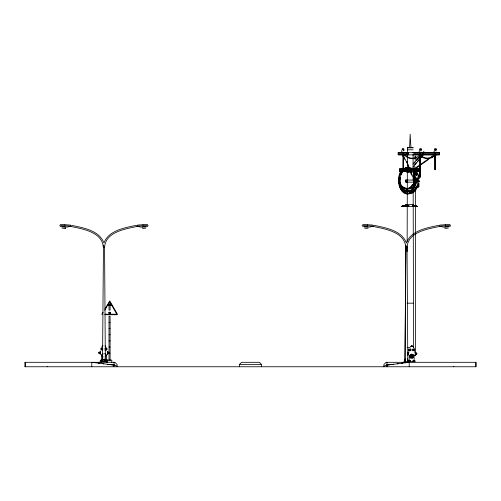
<?xml version="1.0" encoding="UTF-8"?>
<svg xmlns="http://www.w3.org/2000/svg" width="501" height="501" viewBox="0 0 501 501"><rect width="100%" height="100%" fill="white"/><g stroke="black" fill="none" stroke-linecap="round" stroke-linejoin="round"><path stroke-width="0.75" d="M109.024 360.795L109.024 316.237L110.088 316.237L110.088 360.795M403.073 155.197L403.073 168.067M403.292 155.197L403.249 168.054M403.474 155.21L403.474 168.054M419.97 161.886L419.97 155.241L419.97 156.713M420.145 161.904L420.145 155.26M420.189 161.886L420.189 155.241M420.37 161.904L420.37 155.26M434.862 155.197L434.868 169.695L435.25 169.614M435.037 159.625L435.037 155.21M435.081 155.197L435.162 169.745L435.263 155.21M407.131 251.577L407.144 246.104M407.156 241.413L407.25 206.224M407.257 204.659L407.313 181.982M407.319 180.423L407.338 171.818M407.351 167.91L407.388 154.615M407.388 153.049L407.407 147.576L413.056 147.576M102.536 360.795L103.469 245.039M105.342 360.795L104.571 247.594C105.185 232.276 124.611 229.038 136.466 226.596M407.801 360.795L407.031 247.594C407.645 232.276 427.071 229.038 438.926 226.596M429.138 158.623C429.658 157.546 429.739 159.537 429.138 158.548M409.605 147.576L410.169 134.243L410.939 147.576M64.854 225.174L64.867 224.855M367.314 225.174L367.333 224.855M415.11 183.498C416.475 181.706 413.757 177.893 415.06 176.715M407.1 153.425L407.056 153.751M407.607 153.694L407.313 153.625M407.726 154.051C408.503 154.195 407.589 154.859 407.833 153.694C407.745 152.135 408.591 154.039 407.426 153.431L407.463 153.763L407.557 153.431M408.052 152.955L407.92 153.563L407.3 153.106M408.052 154.452C407.338 153.989 408.791 153.788 407.426 153.957L407.338 153.694M408.052 153.845L407.708 154.114M408.033 171.323C407.57 171.43 408.209 171.461 407.883 171.768M407.689 171.461L408.014 171.768M407.795 171.004L407.933 171.423M402.929 155.667C404.858 154.909 402.128 156.143 403.631 155.41C404.37 155.003 402.51 156.043 403.061 155.717C403.793 155.792 404.006 154.584 403.48 155.667M416.525 178.788L416.268 181.75L415.686 183.109M417.114 178.744L416.845 181.894L415.598 184.788L413.525 187.105M420.571 155.454L420.683 154.828M420.571 154.909L420.101 155.379L419.512 154.928M403.787 154.928C403.568 155.498 404.094 155.442 402.679 155.078M405.929 245.039L404.996 360.795L405.766 247.594C405.152 232.276 385.726 229.038 373.871 226.596M419.494 154.771L419.587 155.041M434.618 155.348C434.962 155.586 435.093 155.968 434.599 155.21M415.154 159.857L414.978 156.118M420.633 154.972L420.608 155.316C420.708 152.974 418.867 155.366 419.544 155.185M93.988 362.586L95.09 362.724M98.403 363.144L99.505 363.281M102.811 363.695L103.914 363.832M107.22 364.246L108.329 364.384M111.635 364.797L112.738 364.935M113.934 365.085L113.721 366.751L114.021 365.091M403.737 155.329C404.482 153.757 401.777 154.045 402.817 155.36M434.536 155.442C434.549 155.824 436.978 154.076 434.561 154.346C434.286 155.723 435.814 156.343 434.467 155.041A0.626 0.62 63.7 0 0 434.473 155.316L434.63 155.542M420.633 155.116L420.683 154.928M419.97 176.383L419.97 158.93M403.587 155.567L403.731 155.116L403.574 155.548M401.063 188.313C398.101 185.094 401.407 168.925 399.71 183.51M399.692 180.141L400.055 176.734M400.299 177.698C400.124 177.636 399.942 177.579 399.754 177.542C394.387 191.376 413.638 202.078 417.803 185.138M398.533 180.097L399.873 174.361L400.95 172.187M405.879 160.12C405.566 161.61 404.595 157.032 403.468 156.018M399.197 180.147L399.98 176.847L400.324 176.828M408.171 171.311L407.964 171.499M400.731 174.567L401.276 173.208M101.609 347.437L102.104 346.341L103.049 345.79M407.614 153.957L407.614 153.431M400.587 175.212L401.376 172.977M416.037 188.313L417.233 184.963L417.496 181.318L416.782 177.705L417.32 177.542L418.078 181.262M400.23 173.002L400.737 171.718M413.381 168.461C413.45 170.234 414.928 167.678 413.381 168.461L413.381 186.691M400.236 174.987L402.284 171.085M400.787 175.231L403.023 171.123M414.145 177.698C414.289 177.586 414.496 177.561 414.671 177.542C416.525 183.485 414.546 193.211 407.169 194.05C402.585 193.824 400.023 189.14 399.222 185.132M418.517 183.479C416.707 192.935 402.04 193.492 399.748 184.086M102.016 361.353L102.993 359.073L102.987 361.353M102.11 360.87L102.987 359.073L102.11 361.353M404.57 361.353L405.447 359.073L404.476 361.353M102.016 360.87L102.899 359.073L102.893 361.353M401.489 151.552L401.977 151.064L401.808 150.313M419.049 151.552L419.537 151.064L419.375 150.313M433.941 151.552L434.43 151.064L434.267 150.313M405.159 359.674L404.57 360.87M400.631 171.705C396.667 178.394 398.132 189.904 406.969 191.426M400.224 173.828L401.126 172.018M60.126 226.621L67.184 227.072L70.923 226.17L70.434 225.081L60.264 224.423M362.586 226.621L369.644 227.072L373.383 226.17L372.894 225.081L362.724 224.423M70.791 226.446L70.954 226.17L59.638 225.437M373.251 226.446L373.414 226.17L362.098 225.437M103.031 312.248L101.903 314.208L102.098 314.734M104.909 308.979L109.788 300.976L117.459 314.271L117.146 314.734L105.104 314.734M104.784 310.263L109.681 301.734L116.827 314.202L104.784 314.202M407.144 154.915L407.156 152.692M407.319 154.915L407.326 152.692M413.513 188.332C412.279 190.906 410.181 193.198 407.169 193.323M401.545 172.526L402.328 171.373M403.023 206.036L401.476 206.587C409.762 206.299 408.328 204.283 401.464 206.556M412.379 184.487C411.02 187.186 407.908 189.353 405.04 188.219M412.899 184.769C411.59 187.142 409.311 189.034 406.518 189.127M414.051 186.554C412.68 189.359 409.204 191.908 406.236 190.837M416.043 188.307L414.039 190.987L411.453 192.722L409.273 193.173M407.92 154.452L408.127 154.076L407.764 154.014M407.632 171.142L407.307 171.129L407.67 171.104M401.501 172.544L402.954 170.822M412.937 164.103L421.028 154.665M423.558 151.715L424.529 152.554L423.79 151.947M413.676 163.739L415.191 161.973M416.206 160.79L420.251 156.074M414.722 164.641L416.237 162.869M417.759 161.103L419.274 159.331M420.79 157.558L421.798 156.381M412.874 167.146L423.502 154.74M409.223 351.959L408.302 352.14M417.765 186.886L415.435 189.497L412.392 191.194L408.998 191.777M413.25 182.151L405.666 182.151L405.353 180.385L405.71 180.047M239.384 366.757L239.384 364.534L241.607 362.311L259.393 362.311L261.616 364.534L261.616 366.757M383.879 366.757L383.879 364.534L386.102 362.311L475.95 362.311L475.95 366.757L25.05 366.757M407.72 171.311L408.033 171.599M407.463 191.764C414.502 191.883 417.934 181.249 415.003 176.828M420.464 155.542L419.706 155.573L420.489 155.573M404.038 206.562L405.008 205.767M434.724 155.642L435.269 155.667M402.817 154.59L402.698 154.966L403.061 154.446M413.538 168.749L413.381 169.357M409.048 205.523L409.048 205.905M416.594 167.891L428.549 159.456M428.286 158.967L415.185 168.167M408.071 154.283L407.92 153.845M433.409 155.548L430.678 157.402M432.808 156.638L433.772 155.974M404.351 206.036L403.123 206.587L404.307 205.748M403.105 206.556L404.282 205.754M430.935 157.903L432.325 156.97M419.882 155.047C415.868 158.967 409.292 159.537 405.328 155.153L404.764 155.467C408.052 158.648 413.012 159.888 417.12 157.552M434.937 154.897C430.916 158.817 424.347 159.387 420.383 155.003M434.931 155.567C430.91 159.237 424.397 159.825 420.414 155.73M400.03 177.698L399.804 177.567M413.162 186.648C408.403 190.605 400.643 187.712 399.328 181.75M413.507 187.111C408.434 191.332 400.167 188.238 398.752 181.894M404.057 206.587L405.127 206.03M383.879 366.312L386.102 365.204L409.217 362.311L409.217 366.757M407.025 205.491L407.044 205.93M403.117 206.587L404.376 206.03M416.356 175.713C415.579 176.565 416.801 172.501 414.966 171.705M412.21 358.152L412.724 357.958M434.849 155.705L435.263 155.648M65.08 228.268L65.75 228.03L64.31 228.393L61.955 228.036M368.21 228.03L366.77 228.393L364.415 228.036M413.068 175.782L413.532 175.719M145.923 228.036L143.568 228.393L142.121 228.03M448.382 228.036L446.028 228.393L444.581 228.03M408.052 153.4L407.92 152.955M406.562 189.134C404.251 188.996 401.815 187.556 400.643 185.345M407.513 191.777C404.883 191.601 402.034 189.973 400.769 187.387M405.347 168.098L407.169 167.772L408.991 168.098M404.883 168.035L408.24 168.035M405.628 168.067L409.398 168.067M420.101 155.717L419.832 155.642M406.411 168.098L408.547 167.772L410.688 168.098M136.31 225.337C124.724 227.786 108.604 230.341 103.939 242.991C99.273 230.341 83.153 227.786 71.562 225.337M438.77 225.337C427.184 227.786 411.064 230.341 406.399 242.991C401.733 230.341 385.613 227.786 374.028 225.337M403.361 155.567L402.597 154.984M420.258 155.567L419.944 155.567M435.15 155.567L434.837 155.567M405.71 168.035L409.881 168.035M406.655 168.067L411.346 168.067M145.797 226.665L144.238 226.815M448.257 226.665L446.698 226.815M405.747 205.592L403.499 205.748L402.109 206.556L405.766 205.974M147.607 224.423L137.418 225.081L136.923 226.17L140.693 227.072L147.751 226.621M148.24 225.437L136.923 226.17L137.117 226.458M450.067 224.423L439.878 225.081L439.383 226.17L443.153 227.072L450.211 226.621M450.7 225.437L439.383 226.17L439.577 226.458M405.528 205.579L402.704 205.748L401.138 206.556L405.547 205.967M142.672 226.903L143.424 226.865M445.132 226.903L445.89 226.865M414.797 152.767L415.467 152.767M407.263 147.839L413.181 147.839M402.14 149.073L403.931 149.073M419.7 149.073L421.491 149.073M434.592 149.073L436.384 149.073M402.14 149.098L403.931 149.098M419.7 149.098L421.491 149.098M434.592 149.098L436.39 149.098M402.209 149.192L403.862 149.192M419.769 149.192L421.429 149.192M434.661 149.192L436.321 149.192M407.263 149.799L413.181 149.799M401.658 152.254L404.413 152.254M419.218 152.254L421.98 152.254M434.11 152.254L436.872 152.254M398.214 152.511L407.563 152.511M413.018 152.511L439.502 152.511M402.059 152.561L404.013 152.561M419.619 152.561L421.573 152.561M434.511 152.561L436.465 152.561M398.214 152.692L439.502 152.692M398.214 152.911L407.563 152.911M413.018 152.911L439.502 152.911M398.214 153.068L406.787 153.068M413.795 153.068L439.502 153.068M407.15 153.425L407.15 153.951M407.1 153.951L406.843 153.726M398.214 154.408L406.787 154.408M413.795 154.408L419.249 154.408M420.809 154.408L439.502 154.408M398.214 154.527L406.787 154.527M413.795 154.527L419.249 154.527M420.809 154.527L439.502 154.527M398.214 154.746L407.563 154.746M413.018 154.746L419.249 154.746M420.809 154.746L434.054 154.746M435.607 154.746L439.502 154.746M419.249 154.928L398.214 154.828L398.214 152.561M420.809 154.828L434.054 154.928M435.607 154.928L439.502 154.828L439.502 152.561M399.56 168.956L413.325 168.956M414.853 168.956L420.207 168.956M399.56 169.1L420.207 169.1M399.56 169.138L420.207 169.138M399.56 169.363L410.263 169.363M411.797 169.363L420.207 169.363M399.56 169.52L410.263 169.52M411.797 169.52L420.207 169.52M399.56 170.854L420.207 170.854M399.56 170.979L420.207 170.979M399.56 171.198L411.797 171.198M414.089 171.198L420.207 171.198M411.797 171.279L399.56 171.279L399.56 169.012M414.089 171.279L420.207 171.279M399.56 171.38L411.797 171.38M414.089 171.38L420.207 171.38M406.825 172.225L412.573 172.225M414.941 175.037L418.717 175.037L418.717 187.242L413.425 187.242L413.45 168.374M418.51 175.719L418.917 175.719L418.917 178.819M418.51 177.028L418.917 177.028M418.51 177.435L418.917 177.435M418.51 177.842L418.917 177.842M418.51 178.25L418.917 178.25M418.51 178.45L418.917 178.45M405.685 180.047L413.363 180.047M405.353 180.385L405.378 181.569M418.917 181.036L419.324 181.437L418.917 181.443M418.51 186.566L418.917 186.566L418.917 183.466M413.419 204.502L405.741 204.502L405.415 204.834L405.729 206.6L413.419 206.6M405.415 206.024L405.754 206.6M407.106 303.186L413.463 303.186L413.463 347.644M108.83 312.267L110.301 312.267L110.301 313.375L108.83 313.375L108.899 312.267M109.024 322.393L110.088 322.393M109.024 328.556L110.088 328.556M109.024 334.712L110.088 334.712M109.024 340.874L110.088 340.874M411.39 345.571L411.947 345.571M411.114 346.241L412.223 346.241M410.776 346.354L412.555 346.354M410.776 346.573L412.555 346.573M109.024 347.03L110.088 347.03M407.332 347.644L410.231 347.644M100.883 349.128L102.893 349.128M104.985 349.128L106.995 349.128M408.609 349.911L414.728 349.911M99.236 352.491L98.791 352.491L98.791 353.261L99.236 353.261M108.667 352.491L109.112 352.491L109.112 353.261L108.667 353.261M98.791 352.873L99.236 352.873M108.667 352.873L109.112 352.873M109.024 353.192L110.07 353.192M416.394 353.274L416.838 353.274L416.838 354.044L416.394 354.044M416.394 353.656L416.838 353.656M414.108 355.247L415.504 355.247M407.438 361.353L407.344 359.073L408.321 361.353M105.047 359.962L105.717 359.962L105.047 360.238M107.346 360.087L111.792 360.087L111.792 362.311M102.423 360.908L100.156 360.908L100.156 362.016L101.672 362.016M105.448 360.908L107.715 360.908L107.715 362.016L106.206 362.016M407.344 359.073L408.321 360.87L407.438 359.073M101.384 361.353L106.494 361.353M403.844 361.353L408.954 361.353M408.534 361.691L415.448 361.691M25.05 362.311L114.898 362.311L117.121 364.534L117.121 366.757M108.611 364.534L114.015 364.534M239.384 364.534L261.616 364.534M386.985 364.534L392.389 364.534M413.162 205.967L415.949 206.036L417.558 206.587L416.005 205.748L413.187 205.579M412.267 205.955L415.229 206.036L416.657 206.587L415.298 205.754L412.279 205.542M367.671 226.903L364.546 226.665M65.211 226.903L62.086 226.665M415.323 176.696L414.734 176.847M399.936 176.847L399.353 176.703M415.035 352.14L414.114 351.959M71.411 226.596C83.26 229.038 102.718 232.276 103.3 247.607M407.827 193.173L405.647 192.722L403.061 190.987L401.057 188.307M404.282 188.057C401.934 186.954 400.431 184.393 399.804 181.757M404.952 190.562L403.286 189.384M399.485 175.763L399.56 175.782M406.549 193.173L404.689 192.722L403.624 191.864M105.028 345.815L106.262 347.437M417.22 206.587L415.736 205.754M410.613 357.958L411.127 358.152M402.979 155.373L402.672 155.116L403.061 155.504M117.121 366.312L114.898 365.204L91.783 362.311L91.783 366.757M412.736 354.27L413.187 354.614M105.01 353.487L105.454 353.831M412.749 176.477C409.067 172.338 409.311 166.05 406.167 161.479M413.338 346.93L413.995 348.22M415.047 170.822L417.508 174.58M402.309 188.401L400.556 185.326M414.459 170.584L416.863 174.987M400.825 188.332L401.852 189.948M412.166 174.974L406.643 161.19M404.489 159.093L402.81 155.93M417.051 172.187L418.128 174.361M414.471 172.018L415.367 173.828M105.861 361.353L104.884 359.073L104.884 361.353M105.767 360.87L104.884 359.073L105.767 361.353M105.861 360.87L104.978 359.073L104.978 361.353M415.392 172.995L416.312 175.231M407.275 172.225L406.9 171.611L407.106 172.225M415.962 158.936L415.673 156.112M419.556 154.972L419.594 155.316M407.012 362.586L405.91 362.724M402.597 363.144L401.495 363.281M398.189 363.695L397.086 363.832M393.78 364.246L392.671 364.384M389.365 364.797L388.262 364.935M387.066 365.085L387.192 366.757L386.979 365.091M415.147 170.91L415.298 172.632M399.134 179.527L399.429 182.809M399.598 178.782L399.873 182.827M445.464 224.855L445.483 225.174M143.004 224.855L143.017 225.174M419.97 167.321L420.051 177.135L420.145 158.21M407.006 246.386L407.031 247.594M104.546 246.386L104.571 247.594M414.797 166.182L414.815 167.854M413.075 154.615L413.112 169.47M413.131 176.509L413.143 180.423M413.15 184.33L413.463 303.186M475.906 362.311L475.906 366.757M453.762 366.312L453.762 366.757M420.37 158.21L420.295 177.129L420.189 158.191M419.531 181.093L419.531 181.412M419.124 181.036L419.124 181.443M416.375 352.879L416.375 354.439M416.275 352.879L416.275 354.439M415.504 187.098L415.504 352.122M415.492 352.441L415.492 354.871M415.454 352.303L415.454 355.015M415.329 352.303L415.329 355.015M415.266 352.441L415.266 354.871M414.127 168.468L414.127 186.704M414.058 169.006L414.058 186.792M414.114 355.353L414.114 360.97M413.97 169.075L413.97 186.86M413.87 169.119L413.87 186.904M413.757 169.131L413.757 186.917M413.644 169.119L413.644 186.904M413.538 168.305L413.544 186.854M412.11 346.241L412.11 345.796L411.221 345.796L411.221 346.241M411.891 345.796L411.891 346.241M411.446 345.796L411.446 346.241M409.223 355.353L409.223 360.97M408.196 152.692L408.196 154.915M408.227 360.87L408.227 361.353M408.158 170.747L408.158 172.225M408.071 352.441L408.071 354.871M408.008 352.303L408.008 355.015M407.883 352.303L407.883 355.015M407.845 352.441L407.845 354.871M407.044 180.047L407.044 182.151M407.106 204.502L407.106 206.6M406.994 180.047L406.994 182.151M406.01 204.502L406.035 206.6M405.979 180.047L405.948 182.151M405.447 359.073L405.353 361.353M403.292 159.612L403.299 168.067M386.985 362.311L386.985 365.279M114.015 362.311L114.015 365.279M110.301 304.476L110.301 305.591M110.233 304.476L110.233 305.591M110.233 312.267L110.233 313.375M108.83 304.476L108.83 305.591M108.648 352.097L108.648 353.656M108.542 352.097L108.542 353.656M107.721 351.52L107.721 354.232M107.596 351.52L107.596 354.232M107.533 351.658L107.533 354.088M106.381 354.57L106.381 360.181M101.49 354.57L101.49 360.181M100.281 351.52L100.281 354.232M100.15 351.52L100.15 354.232M99.355 352.097L99.355 353.656M99.248 352.097L99.248 353.656M47.238 366.312L47.238 366.757M25.182 362.311L25.182 366.757M25.094 362.311L25.094 366.757M413.281 356.562A1.666 1.666 0 0 1 413.112 356.969M412.505 357.576A1.666 1.666 0 0 1 412.098 357.745M411.24 357.745A1.666 1.666 0 0 1 410.833 357.576M410.488 357.313A1.666 1.666 0 0 1 410.225 356.969M410.056 356.562A1.666 1.666 0 0 1 410.056 355.704M410.225 355.297A1.666 1.666 0 0 1 411.24 354.52M412.505 354.689A1.666 1.666 0 0 1 412.849 354.952M413.112 355.297A1.666 1.666 0 0 1 413.338 356.13M105.116 354.169A1.666 1.666 0 0 1 105.379 356.186M103.106 356.793A1.666 1.666 0 0 1 102.761 356.53M102.492 356.186A1.666 1.666 0 0 1 103.106 353.906M104.941 353.618A1.998 1.998 0 0 1 104.941 357.081M102.937 357.081A1.998 1.998 0 0 1 102.937 353.618M420.527 154.264A0.858 0.852 0 0 1 420.752 155.548A0.858 0.852 0 0 1 419.443 155.548A0.858 0.852 0 0 1 419.669 154.264M404.057 155.003A0.858 0.852 0 0 1 403.28 155.849A0.858 0.852 0 0 1 402.359 155.147A0.858 0.852 0 0 1 402.986 154.176M403.631 154.264A0.858 0.852 0 0 1 403.944 154.577M435.212 154.176A0.858 0.852 0 0 1 435.832 155.147A0.858 0.852 0 0 1 434.918 155.849A0.858 0.852 0 0 1 434.135 155.003M434.248 154.577A0.858 0.852 0 0 1 434.567 154.264M109.024 303.919L109.024 310.075L110.088 310.075L110.088 303.919L109.024 303.919M407.401 205.654L407.614 205.905L407.401 205.654M408.058 205.654L408.421 205.823L408.058 205.654M403.505 150.344L403.938 150.457L403.505 150.344M419.757 154.703L420.189 154.815L419.782 154.646M420.721 150.344L421.153 150.457L420.721 150.344M434.655 154.703L435.081 154.815L434.655 154.703M435.62 150.344L436.045 150.457L435.62 150.344M422.612 154.108L422.932 154.627L422.612 154.108M423.188 153.469L423.495 153.995L423.188 153.469M411.446 355.748L411.221 356.13L411.891 356.518L411.891 355.748L411.446 355.748M418.034 176.84L418.661 176.696L418.034 176.84M111.128 304.476L108.009 304.476L108.009 305.591L111.128 305.591L111.128 304.476M101.384 348.239L100.958 348.458L101.384 348.239M102.768 348.239L102.342 348.458L102.768 348.239M105.536 348.239L105.11 348.458L105.536 348.239M106.92 348.239L106.494 348.458L106.92 348.239M409.11 349.022L408.691 349.241L409.11 349.022M410.494 349.022L410.075 349.241L410.494 349.022M413.262 349.022L412.843 349.241L413.262 349.022M414.646 349.022L414.227 349.241L414.646 349.022M101.384 349.792L100.958 350.017L101.384 349.792M102.768 349.792L102.342 350.017L102.768 349.792M105.536 349.792L105.11 350.017L105.536 349.792M106.92 349.792L106.494 350.017L106.92 349.792M409.11 350.575L408.691 350.8L409.11 350.575M410.494 350.575L410.075 350.8L410.494 350.575M413.262 350.575L412.843 350.8L413.262 350.575M414.646 350.575L414.227 350.8L414.646 350.575M101.384 359.962L100.714 360.238L101.384 359.962M102.824 359.962L102.16 360.238L102.824 359.962M107.164 359.962L106.494 360.238L107.164 359.962M409.11 360.745L408.447 361.021L409.11 360.745M410.557 360.745L409.893 361.021L410.557 360.745M413.444 360.745L412.78 361.021L413.444 360.745M414.891 360.745L414.227 361.021L414.891 360.745M410.256 357.545A1.998 1.998 0 0 0 413.601 356.649A1.998 1.998 0 0 0 411.152 354.201A1.998 1.998 0 0 0 410.256 357.545M411.221 356.9A0.889 0.889 0 0 0 412.555 356.13A0.889 0.889 0 0 0 411.221 355.366A0.889 0.889 0 0 0 411.221 356.9M419.669 155.529A0.858 0.852 0 0 0 420.953 154.79A0.858 0.852 0 0 0 419.669 154.051A0.858 0.852 0 0 0 419.669 155.529M402.779 155.529A0.858 0.852 0 0 0 404.057 154.79A0.858 0.852 0 0 0 402.779 154.051A0.858 0.852 0 0 0 402.779 155.529M434.561 155.529A0.858 0.852 0 0 0 435.845 154.79A0.858 0.852 0 0 0 434.561 154.051A0.858 0.852 0 0 0 434.561 155.529"/></g></svg>
